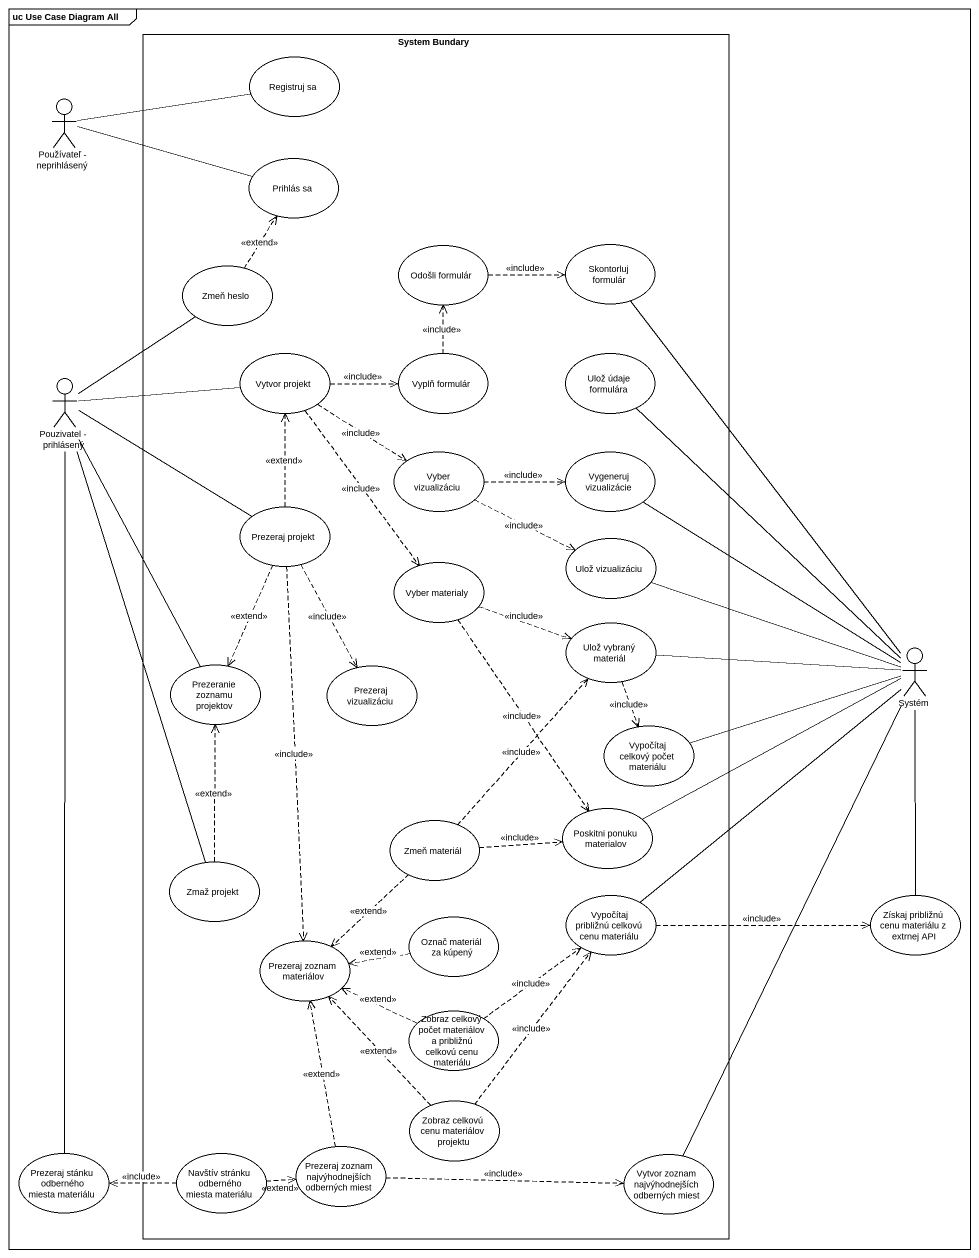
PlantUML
@startuml
mainframe uc Use Case Diagram All
rectangle "System Bundary" as System_Bundary {
  usecase "Registruj sa" as Registruj_sa
  usecase "Prihlás sa" as Prihlás_sa
  usecase "Odošli formulár" as Odošli_formulár
  usecase "Skontorluj formulár" as Skontorluj_formulár
  usecase "Zmeň heslo" as Zmeň_heslo
  usecase "Vytvor projekt" as Vytvor_projekt
  usecase "Vyplň formulár" as Vyplň_formulár
  usecase "Ulož údaje formulára" as Ulož_údaje_formulára
  usecase "Vyber vizualizáciu" as Vyber_vizualizáciu
  usecase "Vygeneruj vizualizácie" as Vygeneruj_vizualizácie
  usecase "Prezeraj projekt" as Prezeraj_projekt
  usecase "Ulož vizualizáciu" as Ulož_vizualizáciu
  usecase "Vyber materialy" as Vyber_materialy
  usecase "Ulož vybraný materiál" as Ulož_vybraný_materiál
  usecase "Prezeranie zoznamu projektov" as Prezeranie_zoznamu_projektov
  usecase "Prezeraj vizualizáciu" as Prezeraj_vizualizáciu
  usecase "Vypočítaj celkový počet materiálu" as Vypočítaj_celkový_počet
  usecase "Zmeň materiál" as Zmeň_materiál
  usecase "Poskitni ponuku materialov" as Poskitni_ponuku_materialov
  usecase "Zmaž projekt" as Zmaž_projekt
  usecase "Vypočítaj približnú celkovú cenu materiálu" as Vypočítaj_približnú_celkovú
  usecase "Prezeraj zoznam materiálov" as Prezeraj_zoznam_materiálov
  usecase "Označ materiál za kúpený" as Označ_materiál_za_kúpený
  usecase "Zobraz celkový počet materiálov a približnú celkovú cenu materiálu" as Zobraz_celkový_počet
  usecase "Zobraz celkovú cenu materiálov projektu" as Zobraz_celkovú_cenu
  usecase "Navštív stránku odberného miesta materiálu" as Navštív_stránku_odberného
  usecase "Prezeraj zoznam najvýhodnejších odberných miest" as Prezeraj_zoznam
  usecase "Vytvor zoznam najvýhodnejších odberných miest" as Vytvor_zoznam
}
actor "Používateľ - neprihlásený" as Používateľ_neprihlásený
actor "Pouzivatel - prihlásený" as Pouzivatel_prihlásený
actor Systém
usecase "Získaj približnú cenu materiálu z extrnej API" as Získaj_približnú_cenu
usecase "Prezeraj stánku odberného miesta materiálu" as Prezeraj_stánku_odberného
Používateľ_neprihlásený -right- Registruj_sa
Používateľ_neprihlásený -right- Prihlás_sa
Odošli_formulár .right.> Skontorluj_formulár : <<include>>
Zmeň_heslo .up.> Prihlás_sa : <<extend>>
Vytvor_projekt .right.> Vyplň_formulár : <<include>>
Vytvor_projekt ..> Vyber_vizualizáciu : <<include>>
Vytvor_projekt ..> Vyber_materialy : <<include>>
Vyplň_formulár .up.> Odošli_formulár : <<include>>
Pouzivatel_prihlásený -up- Zmeň_heslo
Pouzivatel_prihlásený -right- Vytvor_projekt
Pouzivatel_prihlásený -right- Prezeraj_projekt
Pouzivatel_prihlásený -- Prezeranie_zoznamu_projektov
Pouzivatel_prihlásený -- Zmaž_projekt
Pouzivatel_prihlásený -- Prezeraj_stánku_odberného
Vyber_vizualizáciu .right.> Vygeneruj_vizualizácie : <<include>>
Vyber_vizualizáciu .right.> Ulož_vizualizáciu : <<include>>
Prezeraj_projekt .up.> Vytvor_projekt : <<extend>>
Prezeraj_projekt ..> Prezeranie_zoznamu_projektov : <<extend>>
Prezeraj_projekt ..> Prezeraj_vizualizáciu : <<include>>
Prezeraj_projekt ..> Prezeraj_zoznam_materiálov : <<include>>
Ulož_vizualizáciu -right- Systém
Vyber_materialy .right.> Ulož_vybraný_materiál : <<include>>
Vyber_materialy ..> Poskitni_ponuku_materialov : <<include>>
Ulož_vybraný_materiál ..> Vypočítaj_celkový_počet : <<include>>
Systém -up- Skontorluj_formulár
Systém -up- Ulož_údaje_formulára
Systém -up- Vygeneruj_vizualizácie
Systém -left- Ulož_vybraný_materiál
Systém -left- Poskitni_ponuku_materialov
Systém -- Vypočítaj_približnú_celkovú
Systém -- Získaj_približnú_cenu
Systém -- Vytvor_zoznam
Vypočítaj_celkový_počet -right- Systém
Zmeň_materiál .up.> Ulož_vybraný_materiál : <<include>>
Zmeň_materiál .right.> Poskitni_ponuku_materialov : <<include>>
Zmeň_materiál ..> Prezeraj_zoznam_materiálov : <<extend>>
Zmaž_projekt .up.> Prezeranie_zoznamu_projektov : <<extend>>
Vypočítaj_približnú_celkovú .right.> Získaj_približnú_cenu : <<include>>
Označ_materiál_za_kúpený .left.> Prezeraj_zoznam_materiálov : <<extend>>
Zobraz_celkový_počet .up.> Vypočítaj_približnú_celkovú : <<include>>
Zobraz_celkový_počet .left.> Prezeraj_zoznam_materiálov : <<extend>>
Zobraz_celkovú_cenu .up.> Vypočítaj_približnú_celkovú : <<include>>
Zobraz_celkovú_cenu .up.> Prezeraj_zoznam_materiálov : <<extend>>
Navštív_stránku_odberného .left.> Prezeraj_stánku_odberného : <<include>>
Navštív_stránku_odberného .right.> Prezeraj_zoznam : <<extend>>
Prezeraj_zoznam .up.> Prezeraj_zoznam_materiálov : <<extend>>
Prezeraj_zoznam .right.> Vytvor_zoznam : <<include>>
@enduml
